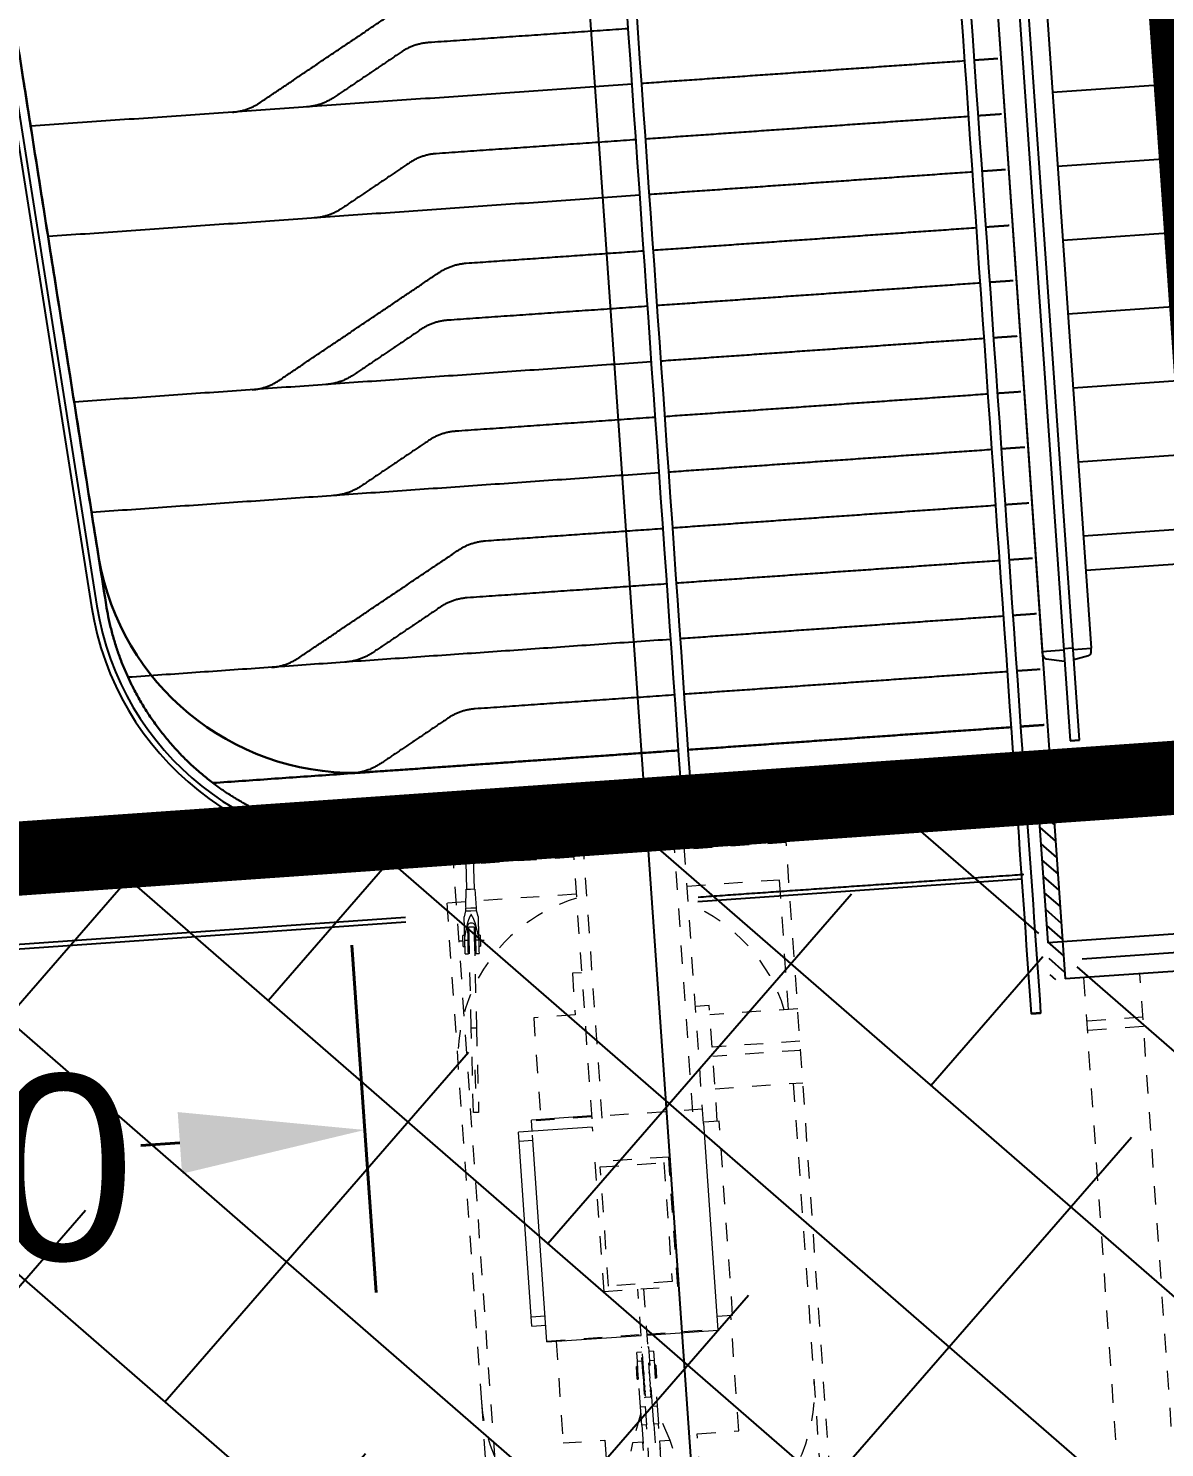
# Model space of a CAD drawing. Header units: millimetres. Extents: x 50357 to 985146, y 723188 to 1803594.
# Drawn here: x 832093.22 to 832099.35, y 820129 to 820136.66 of the extents above; entities that cross this region are included whole.
import ezdxf
from ezdxf.xclip import XClip

# ---------------------------------------------------------------- set-up
doc = ezdxf.new("R2010")
doc.units = ezdxf.units.MM
doc.header["$LTSCALE"] = 3
doc.header["$MEASUREMENT"] = 0
for name, pattern in [('AUR_Hidden', [3.75, 2.5, -1.25]), ('DASHED2', [0.375, 0.25, -0.125]), ('Grid Line', [22.225, 12.7, -3.175, 3.175, -3.175]), ('Member Hidden', [4.5, 2.5, -2])]:
    doc.linetypes.add(name, pattern=pattern)
doc.layers.get('Defpoints').update_dxf_attribs({"color": 32})
doc.layers.add('-Dim', color=7, linetype='Continuous', lineweight=40)
for name, color, linetype in [('-Section line', 7, 'Continuous'), ('00-TITLEBOX', 7, 'Continuous'), ('00_Xref', 7, 'Continuous'), ('3A35X-MAGP-P-LD-00-0$0$A-GLASS', 1, 'Continuous'), ('3A35X-MAGP-P-LD-00-0$0$LWK-GA_HANDRAIL', 7, 'Continuous'), ('3A35X-MAGP-P-LD-00-0$0$LWK-MA_PAVING BANDING', 8, 'Continuous'), ('UAJ-00XREF', 7, 'Continuous')]:
    doc.layers.add(name, color=color, linetype=linetype)
doc.layers.add('S-BEAM', color=7, linetype='Continuous', lineweight=13, true_color=0x6e6e6e)
doc.layers.add('S-BEAM-HDLN', color=7, linetype='Member Hidden', lineweight=13, true_color=0x6e6e6e)
doc.styles.get("Standard").update_dxf_attribs({"font": 'arial.ttf'})
doc.dimstyles.get("Standard").update_dxf_attribs({"dimtxt": 0.5, "dimasz": 0.5, "dimexe": 0.18, "dimexo": 0.0625, "dimgap": 0.09, "dimtad": 0, "dimtih": 1, "dimtoh": 1, "dimdec": 3, "dimzin": 0, "dimdsep": 46, "dimtxsty": 'Standard', "dimcen": 0.09, "dimclrd": 256, "dimclre": 256, "dimclrt": 256, "dimadec": 0, "dimazin": 0, "dimtfac": 1, "dimtdec": 3, "dimtofl": 0, "dimtmove": 0, "dimatfit": 3, "dimfxl": 1, "dimtolj": 1, "dimtzin": 0, "dimlwd": -1, "dimlwe": -1, "dimarcsym": 0})

# ---------------------------------------------------------------- blocks, each defined once
blk = doc.blocks.new('x-baseplan')
blk.add_lwpolyline([(834550.5504977031, 818213.8099201302), (834557.1707061984, 818119.1057708476), (834549.7388409991, 818118.5862529866), (834547.9798026364, 818143.7498459143), (834547.5807763856, 818143.7219523429), (834547.5406793719, 818144.2955526419), (834539.964348251, 818143.7659435372), (834540.0207351408, 818142.9597400684), (834532.4540713743, 818142.4508974658), (834523.9730675832, 818144.3196118136), (834526.2541944442, 818154.672315307), (834539.4111505304, 818151.6754048063), (834539.645705567, 818148.3218046228), (834547.2222045134, 818148.8514349199), (834547.1832929897, 818149.4080764136), (834547.5823192402, 818149.4359699852), (834542.9962396064, 818215.0412708663), (834543.2206925141, 818215.0569610451), (834550.3260447974, 818213.7942299456), (834550.5504977031, 818213.8099201302)])
blk = doc.blocks.new('*D1271')
at = {"layer": '-Dim', "transparency": 16777216}
for p, q in [((832095.0926259989, 820129.8360104783), (832094.9616181452, 820131.7101234628)), ((832089.1181465833, 820129.4183709165), (832088.9871387295, 820131.2924839011)), ((832094.0337862602, 820130.6428240704), (832093.8223795855, 820130.628045914)), ((832090.0544381221, 820130.3646520161), (832090.2658447969, 820130.3794301725))]:
    blk.add_line(p, q, dxfattribs=at)
for points in [[(832094.0221639678, 820130.8090850102), (832094.0454085524, 820130.4765631307), (832095.0313518989, 820130.7125578241)], [(832090.0428158297, 820130.5309129559), (832090.0660604143, 820130.1983910764), (832089.0568724833, 820130.2949182624)]]:
    blk.add_solid(points, dxfattribs=at)
at = {"layer": 'Defpoints', "color": 0, "transparency": 16777216}
for p in [(832089.0568724833, 820130.2949182624), (832095.0969843585, 820129.7736626259), (832089.1225049429, 820129.3560230641)]:
    blk.add_point(p, dxfattribs=at)
at = {"layer": '-Dim', "transparency": 16777216, "insert": (832092.0441121912, 820130.5037380432), "char_height": 1, "attachment_point": 5}
blk.add_mtext('\\A1;6.000', dxfattribs=at)
blk = doc.blocks.new('AUR_ST_SFR_S_RHS _ SHS - 600x1050x50x50 BUILT-UP BOX-2171697-STAIRCASE - GA PLAN')
at = {"layer": 'S-BEAM'}
for p, q in [((175.000000000007, 524.9999999999998), (100.0000000008888, 524.9999999999998)), ((175.000000000007, 524.9999999999998), (175.000000000007, -525.0000000000001)), ((-224.9999999999915, -525.0000000000001), (-224.9999999999915, -503.0695454790153)), ((-224.9999999999915, -525.0000000000001), (175.000000000007, -525.0000000000001))]:
    blk.add_line(p, q, dxfattribs=at)
at = {"layer": 'S-BEAM', "linetype": 'AUR_Hidden', "lineweight": 9}
for p, q in [((100.0000000009333, 474.9999999999991), (175.000000000007, 474.9999999999991)), ((100.0000000012044, -475.0000000000008), (175.000000000007, -475.0000000000008))]:
    blk.add_line(p, q, dxfattribs=at)
blk = doc.blocks.new('AUR_ST_SFR_S_CHS - 1200x5mm-2162200-STAIRCASE - GA PLAN')
at = {"layer": 'S-BEAM'}
for p, q in [((225.0000000016706, 599.9999999999502), (-99.99999999942284, 599.9999999999502)), ((-99.99999999947265, 540.6531793953374), (-99.99999999947265, 600.000000000001)), ((-99.99999999947265, -599.9999999999997), (-99.99999999947265, 519.2381391581425)), ((824.9999999998287, 519.2381391581811), (824.9999999998287, -599.9999999999997)), ((-99.99999999942284, -600.0000000000455), (410.0000000005998, -600.0000000000542)), ((440.0000000005995, -600.0000000000542), (824.9999999998796, -600.0000000000455))]:
    blk.add_line(p, q, dxfattribs=at)
at = {"layer": 'S-BEAM-HDLN'}
for p, q in [((824.9999999998288, 595.0000000000033), (-99.99999999947265, 595.0000000000033)), ((-99.99999999947265, -595.000000000002), (410.0000000008095, -595.000000000002)), ((440.0000000008085, -595.000000000002), (824.9999999998288, -595.000000000002))]:
    blk.add_line(p, q, dxfattribs=at)
blk = doc.blocks.new('DGSG')
at = {"layer": 'S-BEAM', "linetype": 'DASHED2', "ltscale": 5}
for p, q in [((78203.6149739027, 1691.611881732941), (70299.538449049, 1691.611881732941)), ((75219.0428608656, 1741.612351775169), (74319.03824424744, 1741.6110227108)), ((77919.03824567795, 1741.616339087486), (75219.04287528992, 1741.612352013588)), ((77708.37354075909, 1668.216733574867), (77709.26542007923, 1688.317465782166)), ((77919.03892934322, 1638.330403804779), (77919.03824567795, 1741.616339087486)), ((76780.57634866238, 1648.245942592621), (76781.8175009489, 1676.218420982361)), ((77236.62764561176, 1628.010721564293), (76780.57634866238, 1648.245942592621)), ((76781.8175009489, 1676.218420982361), (77237.86879873276, 1655.983199834824)), ((77010.59732604027, 1652.053572654724), (76887.09273517132, 1657.533532381058)), ((77237.86879873276, 1655.983199834824), (77236.62764561176, 1628.010721564293)), ((77724.79994881153, 1606.350275397301), (77236.62764561176, 1628.010721564293)), ((77237.86879873276, 1655.983199834824), (77726.04110145569, 1634.322753667831)), ((77639.02025699615, 1661.784626245499), (77638.24453699589, 1644.301827192307)), ((77638.24453699589, 1644.301827192307), (77652.14328956604, 1643.685132741928)), ((77639.02025699615, 1661.784626245499), (77652.91901004314, 1661.16793179512)), ((77652.14328956604, 1643.685132741928), (77710.05948030949, 1641.115363121033)), ((77652.91901004314, 1661.16793179512), (77710.83520066738, 1658.598162055016)), ((77678.40302836895, 1669.546539902687), (77678.04841339588, 1661.554403543472)), ((77737.98943865299, 1658.894790887833), (77678.04841339588, 1661.554403543472)), ((77678.40302836895, 1669.546539902687), (77738.34405314922, 1666.88692688942)), ((77686.69686496258, 1642.151973485947), (77686.42746782303, 1636.080430269241)), ((77687.53907561302, 1661.133297801018), (77687.47258532047, 1659.63477241993)), ((77710.06026732922, 1641.115327715874), (77710.83598780632, 1658.598126769066)), ((77710.06026732922, 1641.115327715874), (77785.59955596924, 1637.763612270355)), ((77710.83598780632, 1658.598126769066), (77732.92786252499, 1657.617899417877)), ((77726.04110145569, 1634.322753667831), (77780.83458209038, 1631.891539573669)), ((77727.3871678114, 1634.263028025627), (77727.65656507015, 1640.334571480751)), ((77728.43228566647, 1657.817369937897), (77728.4987757206, 1659.315895915031)), ((77737.98943865299, 1658.894790887833), (77738.34405314922, 1666.88692688942)), ((77779.59342896938, 1603.919061422348), (77780.83458209038, 1631.891539573669)), ((77870.45976817608, 1644.008161306381), (77839.09450662136, 1652.907631754875)), ((77869.12996149063, 1614.037649035454), (77867.80015528202, 1584.067136883736)), ((77870.45976817608, 1644.008161306381), (77869.12996149063, 1614.037649035454)), ((77885.42286086082, 1642.843749880791), (77870.43760502338, 1643.50865316391)), ((77884.11521792412, 1613.372746109962), (77882.87157595158, 1585.344155907631)), ((77885.35886025429, 1641.401336312294), (77884.11521792412, 1613.372746109962)), ((77987.10096871853, 1633.327322721481), (77885.42286086082, 1642.843749880791)), ((77986.01496052742, 1608.851404190063), (77984.98210453987, 1585.573422431946)), ((77987.04781579971, 1632.129385590553), (77986.01496052742, 1608.851404190063)), ((77636.47146129608, 1604.34114408493), (77635.69574081898, 1586.858345150948)), ((77649.5944943428, 1586.241650700569), (77635.69574081898, 1586.858345150948)), ((77650.37021446228, 1603.724449634552), (77636.47146129608, 1604.34114408493)), ((77707.51068472862, 1583.671880364418), (77649.5944943428, 1586.241650700569)), ((77708.28640508652, 1601.154679536819), (77650.37021446228, 1603.724449634552)), ((77674.5909166336, 1583.631071329117), (77674.23630166054, 1575.638934612274)), ((77734.17732691765, 1572.979321718216), (77674.23630166054, 1575.638934612274)), ((77674.5909166336, 1583.631071329117), (77734.53194153309, 1580.971458673477)), ((77684.1480692625, 1584.708491444588), (77684.08157944679, 1583.209965825081)), ((77685.18631505966, 1608.107951998711), (77684.92379009724, 1602.191290378571)), ((77703.30806291103, 1554.053513884544), (77704.2068142891, 1574.309128046036)), ((77707.51147186756, 1583.671845674515), (77708.2871927023, 1601.154644608498)), ((77729.60334610939, 1582.691618204117), (77707.51147186756, 1583.671845674515)), ((77783.8264811039, 1597.802929162979), (77708.2871927023, 1601.154644608498)), ((77779.59342896938, 1603.919061422348), (77724.79994881153, 1606.350275397301)), ((77725.04127931595, 1581.392563700676), (77725.10776984692, 1582.891089320183)), ((77725.88348996639, 1600.373888134956), (77726.14601516724, 1606.290549874306)), ((77734.17732691765, 1572.979321718216), (77734.53194153309, 1580.971458673477)), ((77835.76995539665, 1577.980554819107), (77867.80015528202, 1584.067136883736)), ((77867.82231867313, 1584.566645383835), (77882.80757522583, 1583.901742100716)), ((77882.80757522583, 1583.901742100716), (77984.92895150185, 1584.375485777855)), ((77919.04288220406, 1041.611881732941), (77919.03927993774, 1585.425362348557)), ((78119.05193829536, 1041.611881494522), (78119.05193829536, 1581.92782664299)), ((75519.05193829536, 1316.612792849541), (74969.04337537289, 1316.611979484558)), ((74969.04337537289, 1316.611979484558), (74969.04370903969, 1091.61185157299)), ((77269.04337537289, 1316.615380167961), (76719.05193805695, 1316.614566683769)), ((77269.04370903969, 1091.615508437157), (77269.04337537289, 1316.615380167961)), ((74969.04370903969, 1091.61185157299), (74744.04383599758, 1091.611520171165)), ((77494.04383599758, 1091.615840673447), (77269.04370903969, 1091.615508437157)), ((77494.04390978813, 1041.611881375313), (77494.04383599758, 1091.615840673447)), ((76469.05193829536, 1041.611881732941), (75769.05193829536, 1041.611881732941)), ((75769.05193829536, 1041.611881732941), (75769.05193793774, 641.6118817329407)), ((75797.05193793774, 669.6118817329407), (75797.05193829536, 1013.611881732941)), ((75797.05193829536, 1013.611881732941), (76441.05193793774, 1013.611881732941)), ((76441.05193793774, 1013.611881732941), (76441.05193817616, 669.6118817329407)), ((76469.05193817616, 641.6118816137314), (76469.05193829536, 1041.611881732941)), ((78203.89766848087, 1041.611881971359), (76637.1189969778, 1041.611881613731)), ((74943.08210229874, 944.1849089860916), (74899.16229760647, 955.0179800987244)), ((74943.0821018219, 886.6118816137314), (74943.08210229874, 944.1849089860916)), ((75100.86784362793, 886.6118820905685), (74943.08210229874, 944.1849089860916)), ((75035.8413027525, 886.6118816137314), (74811.62137448788, 886.6118816137314)), ((74811.62137424946, 861.6118820905685), (75035.8413027525, 861.6118820905685)), ((74899.16229712963, 886.6118816137314), (74943.0821018219, 886.6118816137314)), ((75035.8413027525, 861.6118820905685), (75035.8413027525, 886.6118816137314)), ((75035.8413027525, 886.6118816137314), (75134.05917298794, 886.6118817329407)), ((75134.05917346478, 861.6118819713593), (75035.8413027525, 861.6118820905685)), ((75134.05917298794, 886.6118817329407), (75381.67268586159, 886.6118817329407)), ((75134.05917298794, 886.6118817329407), (75134.05917346478, 861.6118819713593)), ((75300.55889117718, 861.6118817329407), (75134.05917346478, 861.6118819713593)), ((75184.05193817616, 861.6118817329407), (75184.05193781853, 856.6118817329407)), ((75184.05193781853, 856.6118817329407), (75184.05193793774, 826.6118812561035)), ((75184.13198816776, 856.6118812561035), (75185.74499499798, 856.6118816137314)), ((75188.65195155144, 856.6118817329407), (75185.74131989479, 856.6118816137314)), ((75189.70827519894, 856.6118817329407), (75195.78874576092, 856.6118817329407)), ((75202.13850843906, 856.6118816137314), (75195.7809689045, 856.6118812561035)), ((75203.71893799305, 856.6118817329407), (75214.34266388416, 856.6118817329407)), ((75223.59252238274, 856.6118814945221), (75214.33334112167, 856.6118816137314)), ((75225.25035440922, 856.6118816137314), (75241.84515833855, 856.6118817329407)), ((75251.55193793774, 856.6118817329407), (75241.85200929642, 856.6118819713593)), ((75252.89848172665, 856.6118816137314), (75273.3677020073, 856.6118814945221)), ((75284.11136674881, 856.6118817329407), (75273.3622701168, 856.6118813753128)), ((75284.05193793774, 894.1118817329407), (75284.05193817616, 889.1118816137314)), ((75284.05454993248, 894.1118816137314), (75354.05193769932, 894.1118814945221)), ((75354.05193805695, 889.1118817329407), (75284.05455040932, 889.1118817329407)), ((75284.8604118824, 856.6118817329407), (75319.05193793774, 856.6118817329407)), ((75289.05193793774, 889.1118817329407), (75289.05193793774, 886.6118820905685)), ((75300.40574109554, 861.6118817329407), (75454.05193769932, 861.6118817329407)), ((75319.05193793774, 856.6118817329407), (75306.36869382858, 856.6118816137314)), ((75319.05193793774, 856.6118817329407), (75769.05193793774, 856.6118817329407)), ((75349.05193793774, 886.6118819713593), (75349.05193781853, 889.1118814945221)), ((75354.05193805695, 889.1118817329407), (75354.05193769932, 894.1118814945221)), ((75381.67268586159, 886.6118817329407), (75428.68205046654, 886.6118817329407)), ((75381.67268586159, 886.6118817329407), (75381.67268586159, 861.6118812561035)), ((75429.05193793774, 861.6118816137314), (75429.05193793774, 886.6118814945221)), ((75454.05193793774, 856.6118817329407), (75454.05193769932, 861.6118817329407)), ((75035.84130311012, 821.6118817329407), (74811.62137424946, 821.6118817329407)), ((74811.62137424946, 796.6118816137314), (75035.84130299091, 796.6118817329407)), ((74943.08210206032, 796.6118813753128), (74899.16229736805, 796.6118816137314)), ((74943.08210241795, 739.0388544797897), (74943.08210206032, 796.6118813753128)), ((74943.08210241795, 739.0388544797897), (75100.86784350872, 796.6118817329407)), ((75035.84130299091, 796.6118817329407), (75035.84130311012, 821.6118817329407)), ((75035.84130311012, 821.6118817329407), (75134.05917334557, 821.6118817329407)), ((75134.05917310715, 796.6118817329407), (75035.84130299091, 796.6118817329407)), ((75134.05917334557, 821.6118817329407), (75134.05917310715, 796.6118817329407)), ((75134.05917334557, 821.6118817329407), (75300.55889070034, 821.6118813753128)), ((75381.67268550396, 796.6118816137314), (75134.05917310715, 796.6118817329407)), ((75184.05193793774, 826.6118812561035), (75184.05193781853, 821.6118816137314)), ((75185.7449953556, 826.6118817329407), (75184.13198781013, 826.6118816137314)), ((75185.74131977558, 826.6118816137314), (75188.65195155144, 826.6118812561035)), ((75195.78874576092, 826.61188185215), (75189.70827519894, 826.6118813753128)), ((75195.78096914291, 826.6118816137314), (75202.13850843906, 826.6118817329407)), ((75214.34266376495, 826.6118817329407), (75203.71893799305, 826.6118820905685)), ((75214.3333414793, 826.6118816137314), (75223.59252285957, 826.6118816137314)), ((75241.8451577425, 826.6118816137314), (75225.25035440922, 826.6118817329407)), ((75241.85200917721, 826.6118817329407), (75251.55193781853, 826.6118816137314)), ((75273.36770164967, 826.61188185215), (75252.89848136902, 826.6118817329407)), ((75273.3622701168, 826.6118816137314), (75284.11136686802, 826.6118819713593)), ((75284.05193793774, 794.1118820905685), (75284.05193781853, 789.1118814945221)), ((75284.0545501709, 794.1118816137314), (75354.05193793774, 794.1118814945221)), ((75354.05193781853, 789.1118817329407), (75284.05455005169, 789.1118817329407)), ((75319.05193829536, 826.6118817329407), (75284.86041140556, 826.6118816137314)), ((75289.05193829536, 796.6118817329407), (75289.05193793774, 794.1118817329407)), ((75454.05193793774, 821.6118817329407), (75300.40574133396, 821.61188185215)), ((75306.36869418621, 826.6118817329407), (75319.05193829536, 826.6118817329407)), ((75769.05193805695, 826.6118812561035), (75319.05193829536, 826.6118817329407)), ((75349.05193829536, 794.1118814945221), (75349.05193817616, 796.6118817329407)), ((75354.05193781853, 789.1118817329407), (75354.05193793774, 794.1118814945221)), ((75381.67268562317, 821.6118814945221), (75381.67268550396, 796.6118816137314)), ((75428.68205058575, 796.6118816137314), (75381.67268550396, 796.6118816137314)), ((75429.05193829536, 796.6118816137314), (75429.05193829536, 821.6118819713593)), ((75454.05193793774, 821.6118817329407), (75454.05193769932, 826.6118813753128)), ((74899.16229712963, 728.2057831287384), (74943.08210241795, 739.0388544797897)), ((75769.05193793774, 641.6118817329407), (76469.05193817616, 641.6118816137314)), ((76441.05193817616, 669.6118817329407), (75797.05193793774, 669.6118817329407)), ((74744.04457521439, 591.6115200519562), (74969.04470431805, 591.6118516921997)), ((74969.04470431805, 591.6118516921997), (74969.04503655434, 366.6119817495346)), ((75594.05193781853, 441.6118816137314), (75594.05193793774, 356.6118817329407)), ((76637.11899673939, 441.6118816137314), (78204.15861713886, 441.61188185215)), ((76644.05193793774, 356.6118817329407), (76644.05193805695, 441.6118813753128)), ((77269.04966807365, 366.6153814792633), (77269.04878592491, 441.6118817329407)), ((77919.05016827583, -58.38365840911865), (77919.04685664177, 441.6118812561035)), ((78119.05193829536, -108.3881182670593), (78119.05193805695, 441.6118817329407)), ((74969.04503655434, 366.6119817495346), (75594.05193781853, 366.6129049062729)), ((75594.05193793774, 356.6118817329407), (76644.05193793774, 356.6118817329407)), ((76644.05193781853, 366.6144573688507), (77269.04966807365, 366.6153814792633)), ((76819.04503631592, 366.6119812726974), (76819.04259157181, -108.3881183862686)), ((77219.04259181023, -108.3881183862686), (77219.04503631592, 366.6099225282669)), ((74319.05016744137, -58.3889776468277), (76819.04284906387, -58.38528394699097)), ((77219.04284882545, -58.38469266891479), (77919.05016827583, -58.38365840911865)), ((70300.31537771225, -108.3881186246872), (78284.4244863987, -108.3881180286407)), ((77279.98541104794, -1658.388118267059), (70300.98439967632, -1658.388118386269)), ((74831.2271001339, -1963.388118743896), (77280.11705589294, -1963.388118267059))]:
    blk.add_line(p, q, dxfattribs=at)
at = {"layer": 'S-BEAM', "ltscale": 5}
for p, q in [((78203.64602530003, 1620.215668320656), (77986.94582462311, 1629.830762982368)), ((77985.08409559727, 1587.872045516968), (78203.66430974007, 1578.173533797264))]:
    blk.add_line(p, q, dxfattribs=at)
at = {"layer": 'S-BEAM', "linetype": 'AUR_Hidden', "lineweight": 9, "ltscale": 5}
for p, q in [((78203.9215888977, 986.6118816137314), (76637.11899662018, 986.6118817329407)), ((78204.13469719887, 496.6118816137314), (76637.11899673939, 496.6118817329407)), ((76994.04259157181, -108.3881185054779), (76994.04503619671, 366.6110807657242)), ((77044.04259169102, -108.3881183862686), (77044.04503619671, 366.6108235120773)), ((76994.0330452919, -1963.388118505478), (76994.03461515903, -1658.388118267059)), ((77044.0330452919, -1963.388118267059), (77044.03461492062, -1658.388118386269))]:
    blk.add_line(p, q, dxfattribs=at)
at = {"layer": 'S-BEAM', "linetype": 'DASHED2', "ltscale": 5, "flags": 128}
for points in [[(77804.19385182858, 1616.918896555901), (77803.32306945324, 1611.849221467972), (77801.18389046192, 1607.171210885048), (77797.91878533363, 1603.196420907974), (77793.74520897865, 1600.189573526382), (77788.94112336636, 1598.350924968719), (77783.8264811039, 1597.802929162979)], [(77785.59955596924, 1637.763612270355), (77790.64556515217, 1636.764783859253), (77795.26792919636, 1634.507878422737), (77799.15879762173, 1631.143208026886), (77802.05903851986, 1626.894858837128), (77803.77549529076, 1622.045771837234), (77804.19385182858, 1616.918896555901)]]:
    blk.add_lwpolyline(points, dxfattribs=at)
at = {"layer": 'S-BEAM', "linetype": 'DASHED2', "ltscale": 5}
for centre, radius, start, end in [((75219.04420554638, 841.6123509407043), 899.9999999999998, 90.00008196227003, 270.0030804153128), ((77019.04420793056, 841.615013718605), 899.9999999999983, 63.67204699499746, 89.99467928265184), ((77019.04420793056, 841.615013718605), 899.999999999988, 12.86159920503428, 59.72579517601464), ((77019.04420793056, 841.615013718605), 899.9999999999807, 282.8446389431045, 333.5637686096773)]:
    blk.add_arc(centre, radius, start, end, dxfattribs=at)
for points, knots in [([(77729.60334610939, 1582.691618204117), (77736.4712394476, 1583.855840086937), (77746.75799012184, 1585.663264274597), (77758.73044097424, 1587.884056806564), (77765.56631433964, 1589.179149866104), (77770.68306100368, 1590.179919362068), (77775.81990003586, 1591.142984271049), (77782.71212518215, 1592.340572237968), (77791.34505438805, 1593.815626502037), (77799.885135293, 1595.519797325134), (77806.59166407585, 1597.175618171692), (77811.53352117538, 1598.619827747345), (77816.39957797527, 1600.239211916924), (77822.82691836357, 1602.542417526245), (77833.88945639133, 1607.008552074432), (77843.06202745438, 1611.565373539925), (77849.03857696056, 1614.929113864899)], [0, 0, 0, 0, 0.1666666666666667, 0.25, 0.2916666666666666, 0.3333333333333333, 0.375, 0.4166666666666666, 0.5, 0.5833333333333333, 0.625, 0.6666666666666666, 0.7083333333333333, 0.75, 0.8333333333333333, 1, 1, 1, 1]), ([(77732.92786252499, 1657.617899417877), (77740.64602577686, 1657.275440812111), (77752.17480313778, 1656.763903260231), (77765.55792891979, 1656.170086979866), (77773.18180274963, 1655.831811785698), (77778.87646389008, 1655.579137206078), (77784.56882250309, 1655.3265645504), (77790.2581269741, 1655.074127316475), (77794.9706031084, 1654.865032434464), (77798.24329471588, 1654.719821453094), (77800.10554361343, 1654.637192487717), (77801.49444878101, 1654.575566053391), (77802.88939464092, 1654.513671636581), (77804.77122855186, 1654.430173516273), (77808.09635782242, 1654.282636165619), (77812.86738741398, 1654.070943117142), (77817.45968604088, 1653.86718070507), (77820.47418260574, 1653.733425855637), (77821.91694378853, 1653.669409871101), (77822.72267282009, 1653.633659362793), (77823.31252884865, 1653.607487082481), (77823.90634334087, 1653.581139206886), (77824.72544121742, 1653.544795513153), (77826.2063703537, 1653.479085564613), (77828.41940879822, 1653.380892395973), (77831.07946503162, 1653.262864351273), (77834.43449497223, 1653.114000320435), (77837.2037653923, 1652.991125702858), (77838.79200100899, 1652.920655369759), (77839.09283530712, 1652.90730702877), (77839.09545826912, 1652.907190799713)], [0, 0, 0, 0, 0.1, 0.15, 0.175, 0.2, 0.225, 0.25, 0.275, 0.2875, 0.29375, 0.3, 0.30625, 0.3125, 0.325, 0.35, 0.375, 0.3875, 0.39375, 0.396875, 0.4, 0.403125, 0.40625, 0.4125, 0.425, 0.4375, 0.45, 0.475, 0.4875, 0.5, 0.5, 0.5, 0.5]), ([(77849.03857696056, 1614.929113864899), (77843.38342928886, 1618.808958768845), (77834.65048611164, 1624.160256505013), (77824.02697134018, 1629.588611960411), (77817.82887589931, 1632.452014446259), (77813.12536478043, 1634.496004939079), (77808.33083665371, 1636.372222900391), (77801.79731369019, 1638.61551117897), (77793.44172537327, 1641.069351196289), (77784.97336173058, 1643.303198337555), (77778.21428740025, 1645.106500983238), (77773.18293082714, 1646.520733952522), (77768.17492675781, 1647.970743536949), (77761.48061835766, 1649.86617743969), (77749.75190365314, 1653.138602972031), (77739.66565513611, 1655.849986553192), (77732.92786252499, 1657.617899417877)], [0, 0, 0, 0, 0.1666666666666667, 0.25, 0.2916666666666666, 0.3333333333333333, 0.375, 0.4166666666666666, 0.5, 0.5833333333333333, 0.625, 0.6666666666666666, 0.7083333333333333, 0.75, 0.8333333333333333, 1, 1, 1, 1]), ([(77835.77094173431, 1577.980909705162), (77835.77356481552, 1577.980793476105), (77835.48322021961, 1577.99367582798), (77833.91979551315, 1578.063045978546), (77831.17663383484, 1578.184761404991), (77827.84458780289, 1578.332606077194), (77825.19892203808, 1578.449995040894), (77822.99450564384, 1578.54780626297), (77821.5173151493, 1578.613350272179), (77820.69961285591, 1578.649631977081), (77820.10647952557, 1578.675949692726), (77819.51682412624, 1578.702113032341), (77818.71064198017, 1578.737883687019), (77817.2653889656, 1578.802010297775), (77814.23998558521, 1578.936248898506), (77809.62049388885, 1579.141217947006), (77804.82087409496, 1579.354179501534), (77801.48241138458, 1579.50230884552), (77799.59590637684, 1579.586013913155), (77798.19924426079, 1579.647984266281), (77796.81047654152, 1579.709604740143), (77794.95034217834, 1579.79213988781), (77791.68588364124, 1579.936985492706), (77786.99383413792, 1580.145174145699), (77781.33018755913, 1580.396472811699), (77775.65008831024, 1580.648501634598), (77769.9462878704, 1580.901582121849), (77762.29698479176, 1581.240985393524), (77748.86571538448, 1581.836937069893), (77737.32756578922, 1582.348891019821), (77729.60334610939, 1582.691618204117)], [0.5, 0.5, 0.5, 0.5, 0.5125, 0.525, 0.55, 0.5625, 0.575, 0.5874999999999999, 0.59375, 0.596875, 0.6, 0.6031249999999999, 0.60625, 0.6125, 0.625, 0.6499999999999999, 0.6749999999999999, 0.6875, 0.69375, 0.7, 0.7062499999999999, 0.7124999999999999, 0.725, 0.75, 0.775, 0.8, 0.8250000000000001, 0.8500000000000001, 0.9, 1, 1, 1, 1])]:
    blk.add_open_spline(points, degree=3, knots=knots, dxfattribs=at)
for name, p, rotation in [('AUR_ST_SFR_S_RHS _ SHS - 600x1050x50x50 BUILT-UP BOX-2171697-STAIRCASE - GA PLAN', (76134.0494517088, 1266.611881732941), 90), ('AUR_ST_SFR_S_CHS - 1200x5mm-2162200-STAIRCASE - GA PLAN', (76119.05193805695, 1266.611881256104), 270)]:
    blk.add_blockref(name, p, dxfattribs=dict(at, rotation=rotation))
blk = doc.blocks.new('escalator_new')
at = {"layer": '3A35X-MAGP-P-LD-00-0$0$A-GLASS', "ltscale": 0.5}
h = blk.add_hatch(dxfattribs=at)
h.set_pattern_fill('ANSI31', color=256, scale=500, angle=-90.00000000000001)
h.set_pattern_definition([(315, (102989.4328432104, 47003.94558708592), (44.19417382415923, 44.19417382415921), [])])
h.paths.add_polyline_path([(106819.9912034073, 27836.82534029861), (106819.9912034073, 28579.66818880523), (106839.5593090429, 28579.66818880523), (106856.1067574328, 28559.3227503987), (106875.5884611589, 28601.69275053246), (106890.8237282158, 28579.66818880523), (106899.9912010981, 28579.66818880523), (106899.9912029174, 27836.82534029861)])
h.paths.add_polyline_path([(106819.9912034073, 27782.82534029861), (106819.9912034073, 27836.82534029861), (106899.9912029174, 27836.82534029861), (106899.9912030497, 27782.82534029861)])
h.paths.add_polyline_path([(106819.9912034073, 27636.82534029861), (106819.9912034073, 27782.82534029861), (106899.9912030497, 27782.82534029861), (106899.9912034073, 27636.82534029861)])
for p, q in [((106899.9912353814, 41703.54517485946), (106899.9912009293, 27636.82534779313)), ((107016.4912315607, 40923.54517428881), (107016.4911727472, 28916.82534722247)), ((107067.4911727472, 28916.82534697265), (107067.4912315607, 40923.54517403899)), ((106899.9912291605, 40433.54517485946), (106899.9911751474, 29406.82534779313)), ((107164.9912291605, 40433.5451735614), (107164.9911751474, 29406.82534649506)), ((108164.9912490969, 32413.54516736494), (107164.9912490969, 32413.54516736494)), ((108164.9912490969, 32013.54516736494), (107164.9912490969, 32013.54516736494)), ((108164.9912490969, 31613.54516736494), (107164.9912490969, 31613.54516736494)), ((108164.9912490969, 31213.54516736494), (107164.9912490969, 31213.54516736494)), ((108164.9912490969, 30813.54516736494), (107164.9912490969, 30813.54516736494)), ((108164.9912310218, 30413.54516736494), (107164.9912310218, 30413.54516736494)), ((108164.9911620036, 30013.54516736494), (107164.9911620036, 30013.54516736494)), ((108164.9911772047, 29826.82542072756), (107164.9911772047, 29826.82542072756)), ((107016.4911727472, 29416.82534722247), (107067.4911727472, 29416.82534697265)), ((106902.5405751306, 29384.77892863697), (106899.9911751474, 29406.82534779313)), ((107016.4911751474, 29406.82534722247), (106899.9911751474, 29406.82534779313)), ((106918.3442690557, 29367.49361399962), (107016.4911872682, 29347.12566224309)), ((107146.6380808538, 29367.49361288135), (107067.4911650381, 29351.06863986139)), ((107067.4911751474, 29406.82534697265), (107164.9911751474, 29406.82534649506)), ((107162.4417749482, 29384.77892736387), (107164.9911751474, 29406.82534649506)), ((107067.4911727472, 28916.82534697265), (107016.4911727472, 28916.82534722247)), ((107016.4911727472, 28916.82534722247), (107067.4911727472, 28916.82534697265)), ((106747.2771087893, 28579.66821662861), (106839.5591178754, 28579.66821662861)), ((106819.9910122397, 28621.82536812199), (106819.9910122397, 27836.82536812199)), ((106839.5591178754, 28579.66821662861), (106856.1065662652, 28559.32277822209)), ((106856.1065662652, 28559.32277822209), (106875.5882699914, 28601.69277835584)), ((106875.5882699914, 28601.69277835584), (106890.8235370483, 28579.66821662861)), ((106890.8235370483, 28579.66821662861), (106983.1055461343, 28579.66821662861)), ((106899.991201909, 27836.82534779313), (106819.991201909, 27836.82534733458)), ((108429.991201909, 27836.82534779312), (106899.991201909, 27836.82534779313)), ((108329.9912009293, 27736.8253402986), (106999.9912009293, 27736.82534029861)), ((108429.9912009293, 27636.8253402986), (106899.9912009293, 27636.82534779313))]:
    blk.add_line(p, q, dxfattribs=at)
for centre, radius, start, end in [((106922.4081805896, 29387.07627274741), 19.99989700317383, 186.5959773768344, 258.2760533200275), ((107142.5741695117, 29387.07627166895), 19.9999885559082, 281.7239561361898, 353.4040320795821)]:
    blk.add_arc(centre, radius, start, end, dxfattribs=at)
blk = doc.blocks.new('QA')
at = {"layer": '3A35X-MAGP-P-LD-00-0$0$A-GLASS', "ltscale": 0.5}
for points in [[(3260.576155781746, -310.5533533096313), (4549.030581712723, -310.8446944952011, -0.3780705975046576), (5711.480078935623, -1392.408470392227), (6581.344330906868, -11394.23039078712, 0.3890288833030056), (8125.516315340996, -12809.94570815563), (9658.37551021576, -12809.9406683445)], [(3260.576155900955, -340.5533540248871), (4548.627946972847, -340.8446043729782, -0.3779323552059208), (5681.608272433281, -1395.184558272362), (6551.457149505615, -11396.82969629765, 0.3890288833030058), (8125.516302227974, -12839.94570803642), (9658.375608921051, -12839.9406683445)]]:
    blk.add_lwpolyline(points, format="xyb", dxfattribs=at)
blk.add_lwpolyline([(9708.375345826149, -12759.94570815563), (9708.375345945358, -12841.08522737026), (9658.375879406929, -12841.08522737026), (9658.375345945358, -12759.94570803642)], dxfattribs=at)
for points, degree in [([(9658.375344276428, -12557.20651364326), (9658.375344395638, -11068.9391232729), (9658.375344395638, -9580.671733021736), (9658.375344395638, -8092.404342770576)], 3), ([(9708.375344395638, -8092.404342889786), (9708.375344395638, -9580.671733140945), (9708.375344395638, -11068.9391232729), (9708.375344395638, -12557.20651352406)], 3), ([(11458.37534427643, -12557.20651352406), (11458.37534427643, -11068.9391232729), (11458.37534439564, -9580.671733021736), (11458.37534439564, -8092.404342889786)], 3), ([(11508.37534439564, -8092.404342889786), (11508.37534427643, -9580.671733140945), (11508.37534427643, -11068.9391232729), (11508.37534427643, -12557.20651352406)], 3), ([(7647.036659359932, -8745.607366919518), (8097.635077476501, -8485.454248905182), (8548.233495593071, -8225.301130771637)], 2), ([(9658.375344395638, -8485.454248905182), (9118.197589874268, -8485.454248785973), (8578.019835233688, -8485.454248905182)], 2), ([(8428.019835233688, -8525.646627783775), (8237.528247237206, -8635.626997351646), (8047.036659359932, -8745.607366919518)], 2), ([(9658.375465273857, -8785.799745678902), (8031.536752820015, -8785.799745678902), (6404.698040485382, -8785.799745798111)], 2), ([(11458.37560915947, -8785.799745798111), (10583.37547659874, -8785.799745798111), (9708.375344276428, -8785.799745798111)], 2), ([(11635.87534439564, -8785.799745678902), (11572.12538516521, -8785.799745678902), (11508.37542593479, -8785.799745798111)], 2), ([(9658.375636696815, -9086.14524257183), (9118.197736024857, -9086.14524269104), (8578.019835233688, -9086.14524269104)], 2), ([(11458.37574267387, -9086.14524269104), (10583.37559819221, -9086.14524269104), (9708.375453710556, -9086.14524269104)], 2), ([(11635.87534439564, -9086.14524257183), (11572.12534439564, -9086.14524269104), (11508.37534427643, -9086.14524269104)], 2), ([(8428.019835233688, -9126.337621450424), (8237.528247237206, -9236.317991018295), (8047.036659359932, -9346.298360705376)], 2), ([(9658.375344395638, -9386.49073958397), (8057.655412197113, -9386.49073946476), (6456.935480237007, -9386.49073958397)], 2), ([(11458.37534439564, -9386.49073958397), (10583.37559497356, -9386.49073946476), (9708.37584578991, -9386.49073934555)], 2), ([(11635.87534451485, -9386.49073958397), (11572.12538647652, -9386.49073946476), (11508.3754285574, -9386.49073958397)], 2), ([(8698.23349571228, -9686.836236357689), (9178.304482221603, -9686.836236357689), (9658.375468850136, -9686.836236357689)], 2), ([(9708.375846982002, -9686.836236357689), (10583.37572991848, -9686.836236357689), (11458.37561285496, -9686.836236357689)], 2), ([(11508.37542974949, -9686.836236357689), (11572.12538719177, -9686.836236357689), (11635.87534451485, -9686.836236357689)], 2), ([(7647.036659359932, -10247.33485138416), (8097.635077595711, -9987.181733369827), (8548.233495593071, -9727.028615236282)], 2), ([(8428.019835233688, -10027.37411212921), (8237.528247356415, -10137.35448169708), (8047.036659359932, -10247.33485126495)], 2), ([(9658.375344276428, -9987.181733250618), (9118.197589755058, -9987.181733131409), (8578.019835233688, -9987.181733369827)], 2), ([(11458.37534439564, -9987.181733250618), (10583.37540090084, -9987.181733250618), (9708.375457525253, -9987.181733250618)], 2), ([(11635.87534439564, -9987.181733250618), (11572.12545394897, -9987.181733250618), (11508.37556350231, -9987.181733250618)], 2), ([(9658.37547147274, -10287.52723014355), (8096.833555698395, -10287.52723014355), (6535.291639924049, -10287.52723014355)], 2), ([(11458.37561523914, -10287.52723002434), (10583.37547981739, -10287.52723014355), (9708.375344276428, -10287.52723014355)], 2), ([(11635.87534439564, -10287.52723026276), (11572.12538826466, -10287.52723014355), (11508.37543237209, -10287.52723014355)], 2), ([(8428.019835114479, -10628.06510591507), (8237.528247237206, -10738.04547560215), (8047.036659240723, -10848.02584517002)], 2), ([(9658.375472664833, -10587.87272691727), (9118.197653889656, -10587.87272691727), (8578.019835233688, -10587.87272703648)], 2), ([(11458.37561655045, -10587.87272703648), (10583.37548053265, -10587.87272703648), (9708.375344395638, -10587.87272703648)], 2), ([(11635.87534451485, -10587.87272703648), (11572.12538897991, -10587.87272703648), (11508.37543356419, -10587.87272703648)], 2), ([(9658.37564432621, -10888.21822392941), (8122.952362060547, -10888.21822392941), (6587.529079675674, -10888.21822392941)], 2), ([(11458.37575030327, -10888.21822392941), (10583.3756057024, -10888.21822392941), (9708.375461220741, -10888.21822392941)], 2), ([(11635.87534451485, -10888.21822392941), (11572.12545585632, -10888.21822392941), (11508.37556707859, -10888.21822392941)], 2), ([(7647.036659240723, -11749.0623357296), (8097.635077476501, -11488.90921771526), (8548.233495593071, -11228.75609958172)], 2), ([(8698.233495593071, -11188.56372082233), (9178.304485440254, -11188.56372082233), (9658.375475168228, -11188.56372082233)], 2), ([(9708.375853180885, -11188.56372082233), (10583.37573611736, -11188.56372082233), (11458.37561917305, -11188.56372082233)], 2), ([(11508.37543594837, -11188.56372082233), (11572.125390172, -11188.56372082233), (11635.87534439564, -11188.56372082233)], 2), ([(8428.019835114479, -11529.10159659386), (8237.528247237206, -11639.08196616173), (8047.036659240723, -11749.06233584881)], 2), ([(9658.375344395638, -11488.90921771526), (9118.197589755058, -11488.90921771526), (8578.019835233688, -11488.90921771526)], 2), ([(11458.37534439564, -11488.90921771526), (10583.37540400028, -11488.90921759605), (9708.375463724136, -11488.90921771526)], 2), ([(11635.87534451485, -11488.90921771526), (11572.12539875507, -11488.90921771526), (11508.37545323372, -11488.90921771526)], 2), ([(9658.375648021698, -11789.25471460819), (8190.192668557167, -11789.25471460819), (6722.009689211845, -11789.25471460819)], 2), ([(11458.37575399876, -11789.25471448898), (10583.37560927868, -11789.25471460819), (9708.37546479702, -11789.25471460819)], 2), ([(11635.87534451485, -11789.25471460819), (11572.12545776367, -11789.25471460819), (11508.37557089329, -11789.25471448898)], 2), ([(9658.37564921379, -12089.60021138191), (9118.19774210453, -12089.60021138191), (8578.019835233688, -12089.60021150112)], 2), ([(11458.37534427643, -12089.60021138191), (10583.37534427643, -12089.60021138191), (9708.375344395638, -12089.60021150112)], 2), ([(11635.87534439564, -12089.60021138191), (11572.12534439564, -12089.60021150112), (11508.37534427643, -12089.60021150112)], 2), ([(8428.019835233688, -12129.79259037971), (8237.528247237206, -12239.77295994759), (8047.036659359932, -12349.75332951546)], 2), ([(9658.375345826149, -12759.94578027725), (9658.375347495079, -12707.58726346493), (9658.375347495079, -12655.22767925262), (9658.375347495079, -12602.86900484562)], 3), ([(9708.375347495079, -12602.86900150776), (9708.375347495079, -12655.22767591476), (9708.375347495079, -12707.58726382256), (9708.375345826149, -12759.94578170776)], 3), ([(11458.37534582615, -12759.94578027725), (11458.37534749508, -12707.58726334572), (11458.37534737587, -12655.22767925262), (11458.37534749508, -12602.86900484562)], 3), ([(11508.37534749508, -12602.86900150776), (11508.37534749508, -12655.22767591476), (11508.37534749508, -12707.58726382256), (11508.37534594536, -12759.94578170776)], 3), ([(11458.37531077862, -13939.5421423912), (11458.37532246113, -13546.34335494041), (11458.37533414364, -13153.14456760883), (11458.37534582615, -12759.94578027725)], 3), ([(11508.37534594536, -12759.94578170776), (11508.37533426285, -13153.14456903934), (11508.37532258034, -13546.34335649014), (11508.37531089783, -13939.54214394093)], 3)]:
    blk.add_open_spline(points, degree=degree, dxfattribs=at)
for points, weights in [([(8578.019835233688, -8485.454248905182), (8497.635077476501, -8485.454248785973), (8428.019835233688, -8525.646627783775)], [1, 0.965925826288958, 1]), ([(7497.036659359932, -8785.799745798111), (7577.421417117119, -8785.799745678902), (7647.036659359932, -8745.607366919518)], [0.9999999999999999, 0.9659258262819549, 0.9999999999999999]), ([(8047.036659359932, -8745.607366919518), (7977.42141699791, -8785.799745798111), (7897.036659359932, -8785.799745678902)], [1, 0.9659258262909824, 1]), ([(8578.019835233688, -9086.14524269104), (8497.63507759571, -9086.14524257183), (8428.019835233688, -9126.337621450424)], [1, 0.965925826288958, 1]), ([(8047.036659359932, -9346.298360705376), (7977.42141699791, -9386.49073946476), (7897.036659240723, -9386.49073958397)], [1, 0.9659258262909824, 1]), ([(8548.233495593071, -9727.028615236282), (8617.848737835884, -9686.836236357689), (8698.23349571228, -9686.836236357689)], [0.9999999999999999, 0.9659258262853384, 0.9999999999999999]), ([(8578.019835233688, -9987.181733369827), (8497.63507759571, -9987.181733250618), (8428.019835233688, -10027.37411212921)], [1, 0.965925826288958, 1]), ([(7497.036659240723, -10287.52723014355), (7577.42141699791, -10287.52723014355), (7647.036659359932, -10247.33485138416)], [0.9999999999999999, 0.9659258262819549, 0.9999999999999999]), ([(8047.036659359932, -10247.33485126495), (7977.42141699791, -10287.52723014355), (7897.036659240723, -10287.52723014355)], [1, 0.9659258262909824, 1]), ([(8578.019835233688, -10587.87272703648), (8497.635077476501, -10587.87272703648), (8428.019835114479, -10628.06510591507)], [1, 0.965925826288958, 1]), ([(8047.036659240723, -10848.02584517002), (7977.42141699791, -10888.21822392941), (7897.036659359932, -10888.21822392941)], [1, 0.9659258262909824, 1]), ([(8548.233495593071, -11228.75609958172), (8617.848737835884, -11188.56372082233), (8698.233495593071, -11188.56372082233)], [0.9999999999999999, 0.9659258262853384, 0.9999999999999999]), ([(8578.019835233688, -11488.90921771526), (8497.635077476501, -11488.90921771526), (8428.019835114479, -11529.10159659386)], [1, 0.965925826288958, 1]), ([(7497.036659359932, -11789.25471460819), (7577.42141699791, -11789.25471460819), (7647.036659240723, -11749.0623357296)], [0.9999999999999999, 0.9659258262819549, 0.9999999999999999]), ([(8047.036659240723, -11749.06233584881), (7977.42141699791, -11789.25471448898), (7897.036659359932, -11789.25471460819)], [1, 0.9659258262909824, 1]), ([(8578.019835233688, -12089.60021150112), (8497.635077476501, -12089.60021138191), (8428.019835233688, -12129.79259037971)], [1, 0.965925826288958, 1]), ([(8047.036659359932, -12349.75332951546), (7977.421417117119, -12389.94570827484), (7897.036659359932, -12389.94570839405)], [1, 0.9659258262909824, 1]), ([(11458.37531113625, -13939.5421423912), (11458.37531030178, -13939.54206943512), (11483.37531030178, -13939.54207015038)], [1, 0.7071067811865476, 1]), ([(11483.37531030178, -13939.54207015038), (11508.37531030178, -13939.54207086563), (11508.37531113625, -13939.54214394093)], [1, 0.7071067811865512, 0.9999999999999927])]:
    blk.add_rational_spline(points, weights, degree=2, dxfattribs=at)
for points, knots in [([(9658.375347495079, -12602.86900484562), (9658.37534725666, -12598.93120622635), (9658.375346899033, -12594.99357843399), (9658.375346541405, -12591.08333683014), (9658.375346302986, -12587.14542353153), (9658.375346183777, -12583.23528504372), (9658.375345945358, -12579.38063204288), (9658.37534558773, -12575.52597892284), (9658.375345468521, -12571.72681117058), (9658.375345110893, -12568.00998175144), (9658.375344872475, -12564.3192704916), (9658.375344634056, -12560.70974433422), (9658.375344276428, -12557.20651364326)], [0, 0, 0, 0, 11.81999429088812, 11.81999429088812, 11.81999429088812, 23.72376986291379, 23.72376986291379, 23.72376986291379, 35.62753218977112, 35.62753218977112, 35.62753218977112, 47.44751115611415, 47.44751115611415, 47.44751115611415, 47.44751115611415]), ([(9708.375344395638, -12557.20651352406), (9708.375344514847, -12560.70972454548), (9708.375344753265, -12564.31923294067), (9708.375345110893, -12568.00998103619), (9708.375345230103, -12571.72681009769), (9708.37534558773, -12575.52597761154), (9708.375345945358, -12579.38063037395), (9708.375346183777, -12583.23528301716), (9708.375346302986, -12587.14542090893), (9708.375346660614, -12591.08333384991), (9708.375346899033, -12594.99363839626), (9708.375347137451, -12598.93124866486), (9708.375347495079, -12602.86900150776)], [0, 0, 0, 0, 11.81997838813145, 11.81997838813145, 11.81997838813145, 23.72373957562676, 23.72373957562676, 23.72373957562676, 35.62751400788338, 35.62751400788338, 35.62751400788338, 47.44750771984418, 47.44750771984418, 47.44750771984418, 47.44750771984418]), ([(11458.37534749508, -12602.86900484562), (11458.37534725666, -12598.93126952648), (11458.37534689903, -12594.99362409115), (11458.37534666061, -12591.08333683014), (11458.3753464222, -12587.14542365074), (11458.37534606457, -12583.23528528214), (11458.37534582615, -12579.3806322813), (11458.37534558773, -12575.52597904205), (11458.3753452301, -12571.726811409), (11458.37534511089, -12568.00998198986), (11458.37534487247, -12564.3192499876), (11458.37534463406, -12560.70970928669), (11458.37534427643, -12557.20651352406)], [0, 0, 0, 0, 11.81999421429974, 11.81999421429974, 11.81999421429974, 23.72376969346985, 23.72376969346985, 23.72376969346985, 35.62753192819477, 35.62753192819477, 35.62753192819477, 47.44751081716159, 47.44751081716159, 47.44751081716159, 47.44751081716159]), ([(11508.37534427643, -12557.20651352406), (11508.37534463406, -12560.70972466469), (11508.37534487247, -12564.31923282146), (11508.37534511089, -12568.00998103619), (11508.37534534931, -12571.72681009769), (11508.37534558773, -12575.52597761154), (11508.37534570694, -12579.38063037395), (11508.37534606457, -12583.23528301716), (11508.3753464222, -12587.14542090893), (11508.3753465414, -12591.08333384991), (11508.37534689903, -12594.99363839626), (11508.37534725666, -12598.93124878407), (11508.37534749508, -12602.86900150776)], [0, 0, 0, 0, 11.81997838822528, 11.81997838822528, 11.81997838822528, 23.72373957525306, 23.72373957525306, 23.72373957525306, 35.62751400782469, 35.62751400782469, 35.62751400782469, 47.44750771967055, 47.44750771967055, 47.44750771967055, 47.44750771967055])]:
    blk.add_open_spline(points, degree=3, knots=knots, dxfattribs=at)
blk.add_rational_spline([(11508.37531113625, -13939.54214394093), (11508.37531197071, -13939.5422167778), (11483.37531197071, -13939.54221606255), (11458.3753118515, -13939.54221534729), (11458.37531113625, -13939.5421423912)], [1.000000000000007, 0.707106781186544, 1, 0.7071067811865476, 1], degree=2, knots=[39.26990816987193, 39.26990816987193, 39.26990816987193, 78.53981633974483, 78.53981633974483, 117.8097245096172, 117.8097245096172, 117.8097245096172], dxfattribs=at)
at = {"layer": '3A35X-MAGP-P-LD-00-0$0$LWK-GA_HANDRAIL', "color": 2, "lineweight": 30, "ltscale": 0.5}
blk.add_rational_spline([(3260.576155781746, -260.4250419139862), (3888.936815977097, -260.4250417947769), (4517.297476172447, -260.4250417947769), (5663.312283039094, -260.4250419139862), (5762.59759581089, -1402.130942821503), (6196.876965761185, -6396.014784812927), (6631.15633559227, -11389.89862692356)], [1, 1, 1, 0.7371008340881321, 1, 1, 1], degree=2, knots=[8765.813405622794, 8765.813405622794, 8765.813405622794, 10022.53472598037, 10022.53472598037, 11877.60010583804, 11877.60010583804, 21903.06256882496, 21903.06256882496, 21903.06256882496], dxfattribs=at)
blk.add_rational_spline([(7139.058316111565, -12389.94570827484), (6683.541884899139, -11992.2927672863), (6631.15633559227, -11389.89862692356)], [0.8686792414334826, 0.8644371815506158, 1.000000125360077], degree=2, dxfattribs=at)
for points in [[(9658.375344395638, -12389.94570839405), (8398.71675646305, -12389.94570827484), (7139.058168292046, -12389.94570839405)], [(11458.37534439564, -12389.94570839405), (10583.37560129166, -12389.94570839405), (9708.375858306885, -12389.94570827484)], [(11635.87534451485, -12389.94570839405), (11572.1253926754, -12389.94570827484), (11508.37544095516, -12389.94570827484)]]:
    blk.add_open_spline(points, degree=2, dxfattribs=at)
at = {"layer": '3A35X-MAGP-P-LD-00-0$0$LWK-MA_PAVING BANDING'}
for p, q in [((8125.516478538513, -13212.39715623856, -0.09501681376235314), (1762.113454580307, -13212.49824535847, 0.03824597080360305)), ((8125.516479253769, -13186.42800033092, -0.0950168107383693), (1762.113455414772, -13186.52908957005, 0.03824597382758685)), ((11458.37533247471, -13212.44542324543), (9705.637714028358, -13212.44537115097, -0.07092766072318828))]:
    blk.add_line(p, q, dxfattribs=at)
blk.add_rational_spline([(8125.51633143425, -12759.94570803642), (7562.897600769997, -12759.94552671909), (7139.058168292046, -12389.94570815563)], [1, 0.8726638683392616, 0.8686792414334827], degree=2, dxfattribs=at)
for points, knots in [([(8125.516330838203, -12759.89754009247, -0.04580591018169065), (8691.655296683311, -12759.89754009247, -0.04580591018169065), (9257.79426252842, -12759.89754021168, -0.04580591018169065), (9458.084996700287, -12759.89754009247, -0.04580591018169065), (9658.375730872154, -12759.89754009247, -0.04580591018169065)], [-17332.28050692657, -17332.28050692657, -17332.28050692657, -16200.00257519535, -16200.00257519535, -15799.42110683115, -15799.42110683115, -15799.42110683115]), ([(9714.994404554367, -12759.91221988201, -0.04580591018169065), (10281.13337051868, -12759.91221988201, -0.04580591018169065), (10847.27233636379, -12759.91221988201, -0.04580591018169065), (11047.56307053566, -12759.91221988201, -0.04580591018169065), (11247.85380470753, -12759.91221988201, -0.04580591018169065)], [-17332.28050692657, -17332.28050692657, -17332.28050692657, -16200.00257519535, -16200.00257519535, -15799.42110683115, -15799.42110683115, -15799.42110683115]), ([(9708.375192523003, -13186.42800045013, -0.0950168107383693), (10583.37554466724, -13186.42800033092, -0.0950168107383693), (11458.37589693069, -13186.42800033092, -0.09501681073836933), (11458.37589693069, -13186.42800033092, -0.09501681073836933), (11458.37589693069, -13186.42800033092, -0.09501681073836933)], [-15749.42179375712, -15749.42179375712, -15749.42179375712, -13999.42108939192, -13999.42108939192, -13885.67159049687, -13885.67159049687, -13885.67159049687])]:
    blk.add_open_spline(points, degree=2, knots=knots, dxfattribs=at)
at = {"layer": '3A35X-MAGP-P-LD-00-0$0$A-GLASS', "ltscale": 0.5}
blk.add_blockref('escalator_new', (-95247.01588904858, -41401.84557056427), dxfattribs=at)
blk = doc.blocks.new('3A35X-MAGP-P-LD-00-0')
at = {"color": 9, "rotation": 4.018631480163328}
blk.add_blockref('QA', (834538109.879394, 818149316.2728351), dxfattribs=at)
at = {"rotation": 93.99390107362781}
blk.add_blockref('DGSG', (834554526.3422765, 818059200.9046296, -9.233258469692694e-06), dxfattribs=at)

msp = doc.modelspace()

# ---------------------------------------------------------------- hatches: boundary and pattern name
h = msp.add_hatch()
h.set_pattern_fill('ANSI38', color=256, scale=8)
h.set_pattern_definition([(318.9989085452077, (834525.5251607728, 818208.8836703451), (0.656073405696346, 0.7546970825026409), []), (48.99890854520768, (834525.5251607728, 818208.8836703451), (0.5574497288900512, 2.165467570701628), [2.5, -1.5])])
h.paths.add_polyline_path([(832095.8459703368, 820132.3645303787), (832088.9350031553, 820131.8814007714), (832090.6186201812, 820107.7967336029), (832113.2794207144, 820109.3808165112), (832111.5957980644, 820133.4655641246), (832107.4842195438, 820133.1781332537), (832107.4782014741, 820133.1230964048), (832101.8605422489, 820132.6507711734), (832102.0012442898, 820131.7101234666), (832098.7025631303, 820131.5860380244), (832098.5358051574, 820132.4666443884)])

# ---------------------------------------------------------------- linework, layer by layer
at = {"layer": '3A35X-MAGP-P-LD-00-0$0$LWK-GA_HANDRAIL', "color": 1, "lineweight": 30, "ltscale": 0.5}
msp.add_lwpolyline([(832093.5970081878, 820133.7940054784, 0.3678541387775768), (832094.9927149108, 820132.6396373282)], format="xyb", dxfattribs=at)
msp.add_rational_spline([(832093.5970081878, 820133.7940054784), (832092.8354088133, 820138.6222046353), (832092.0738094429, 820143.4504037632), (832091.895245104, 820144.5824217463), (832090.7520134288, 820144.502601487), (832090.1251787614, 820144.458835987), (832089.4983440941, 820144.415070487)], [1.000000119194047, 1, 1, 0.7371008340881321, 1, 1, 1], degree=2, knots=[1397.536704411331, 1397.536704411331, 1397.536704411331, 11173.33138715961, 11173.33138715961, 13028.39676701728, 13028.39676701728, 14285.11808737485, 14285.11808737485, 14285.11808737485], dxfattribs=at)
for points in [[(832098.5210592693, 820132.885985788), (832097.6481844897, 820132.8250418052), (832096.7753097098, 820132.7640978226)], [(832096.7254306236, 820132.7606152723), (832095.859072767, 820132.7001263003), (832094.9927149108, 820132.6396373282)]]:
    msp.add_open_spline(points, degree=2, dxfattribs=at)

# ---------------------------------------------------------------- block references
at = {"layer": '00_Xref'}
ref = msp.add_blockref('x-baseplan', (-2451.882280563586, 1995.130757833831), dxfattribs=at)
XClip(ref).set_block_clipping_path([(834202.5721001658, 818417.7772892595), (834906.8000387838, 818467.0082229956), (834956.1800785905, 817760.6473843332), (834251.9521399725, 817711.4164505971)])

# ---------------------------------------------------------------- next in the draw order: block references
at = {"layer": 'UAJ-00XREF', "ltscale": 0.5, "xscale": 0.0009999999999999998, "yscale": 0.0009999999999999998, "zscale": 0.0009999999999999998, "rotation": 359.9752874263863}
msp.add_blockref('3A35X-MAGP-P-LD-00-0', (-2804.685424406012, 2355.157024140935, -0.0001231534318925437), dxfattribs=at)

# ---------------------------------------------------------------- next in the draw order: linework, layer by layer
at = {"layer": '-Section line', "linetype": 'Grid Line', "ltscale": 2, "const_width": 0.2, "flags": 128}
msp.add_lwpolyline([(832097.7963481621, 820159.1371021686), (832101.3883094883, 820107.7529740252)], dxfattribs=at)
at = {"layer": '00-TITLEBOX', "linetype": 'DASHED2', "lineweight": 40, "ltscale": 60, "const_width": 0.4}
msp.add_lwpolyline([(832088.9341349178, 820131.881340075), (832111.5957980643, 820133.4655641246)], dxfattribs=at)

# ---------------------------------------------------------------- next in the draw order: dimensions: what is measured, and where the dimension line sits
at = {"layer": '-Dim'}
dim = msp.add_aligned_dim(p1=(832095.0969843585, 820129.7736626257), p2=(832089.1225049429, 820129.356023064), distance=-0.941186386073878, text='6.000', dimstyle='Standard', override={"dimtxt": 1, "dimasz": 1, "dimexe": 1}, dxfattribs=at)
dim.commit()
dim.dimension.update_dxf_attribs({"geometry": '*D1271', "text_midpoint": (832092.0441121912, 820130.5037380432)})

doc.saveas('drawing.dxf')
